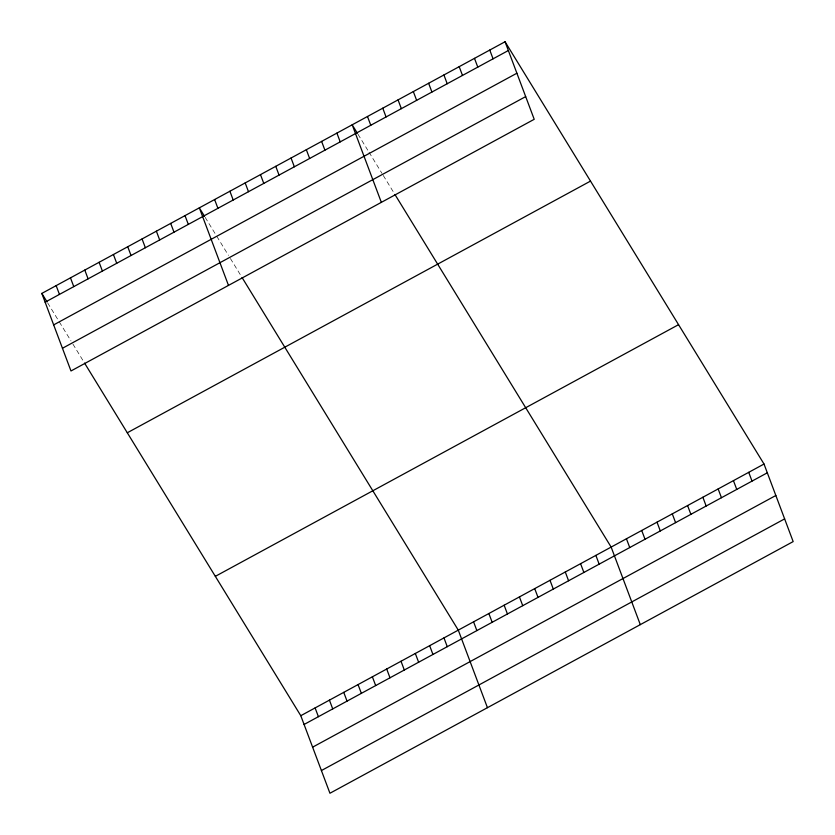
<?xml version="1.0" encoding="UTF-8"?>
<svg xmlns="http://www.w3.org/2000/svg" width="835" height="835" viewBox="0 0 835 835"><rect width="100%" height="100%" fill="white"/><g stroke="black" fill="none" stroke-linecap="round" stroke-linejoin="round"><path stroke-width="0.63" stroke-dasharray="4.17 3.13" d="M358.017 134.299L367.734 150.133M369.028 152.252L381.971 173.356M383.265 175.475L394.277 193.417M205.159 217.351L216.161 235.293M216.808 236.347L228.466 255.353M230.408 258.526L241.409 276.469M47.668 302.917L58.669 320.859M59.316 321.913L70.975 340.92M72.916 344.083L83.918 362.035"/><path stroke-width="1.25" d="M505.06 41.75L534.212 119.301L70.985 370.97L41.833 293.409L505.06 41.75L764.015 464.03L793.166 541.591L329.94 793.25L300.788 715.699L84.565 363.089M45.132 302.186L508.358 50.517M53.67 324.888L516.886 73.219M62.458 348.268L525.674 96.609M127.296 432.77L590.512 181.101M215.336 576.338L678.552 324.679M300.788 715.699L764.015 464.03M304.086 724.467L767.313 472.808M312.624 747.168L775.84 495.499M321.412 770.548L784.629 518.89M357.37 133.245L352.193 124.801L381.344 202.352M394.924 194.471L611.147 547.082L640.299 624.632M204.512 216.296L199.335 207.852L228.487 285.403M242.056 277.523L458.29 630.133L487.442 707.683M41.833 293.409L47.021 301.863M748.724 472.339L752.022 481.106M733.443 480.647L736.741 489.414M718.152 488.945L721.45 497.723M702.872 497.253L706.159 506.02M687.581 505.561L690.879 514.329M672.29 513.859L675.588 522.637M489.769 50.058L493.067 58.826M657.009 522.167L660.308 530.945M474.489 58.356L477.787 67.134M641.718 530.476L645.017 539.243M459.198 66.664L462.496 75.442M626.438 538.773L629.736 547.551M443.917 74.973L447.205 83.74M428.626 83.27L431.925 92.048M595.866 555.39L599.165 564.157M413.335 91.579L416.634 100.357M580.576 563.688L583.874 572.466M398.055 99.887L401.353 108.654M565.295 571.996L568.583 580.774M382.764 108.185L386.062 116.963M550.004 580.304L553.302 589.072M367.483 116.493L370.782 125.271M534.713 588.602L538.011 597.38M519.433 596.91L522.731 605.688M336.912 133.099L340.21 141.877M504.142 605.218L507.44 613.986M321.621 141.407L324.919 150.185M488.861 613.516L492.159 622.294M306.341 149.715L309.639 158.483M473.57 621.824L476.868 630.602M291.05 158.013L294.348 166.791M275.759 166.322L279.057 175.099M443.969 637.909L447.268 646.687M260.478 174.63L263.776 183.397M429.649 645.685L432.947 654.463M245.187 182.928L248.486 191.706M415.329 653.471L418.627 662.239M229.907 191.236L233.205 200.014M401.019 661.247L404.317 670.014M214.616 199.544L217.914 208.312M386.699 669.023L389.997 677.801M372.379 676.799L375.677 685.577M185.015 215.628L188.313 224.396M358.058 684.585L361.357 693.353M170.695 223.404L173.993 232.182M343.749 692.361L347.047 701.129M156.375 231.18L159.673 239.958M329.428 700.137L332.727 708.915M142.065 238.967L145.363 247.734M315.108 707.913L318.406 716.691M127.745 246.743L131.043 255.51M113.424 254.518L116.723 263.296M99.104 262.294L102.402 271.072M84.794 270.081L88.093 278.848M70.474 277.857L73.772 286.624M56.154 285.633L59.452 294.411"/></g></svg>
